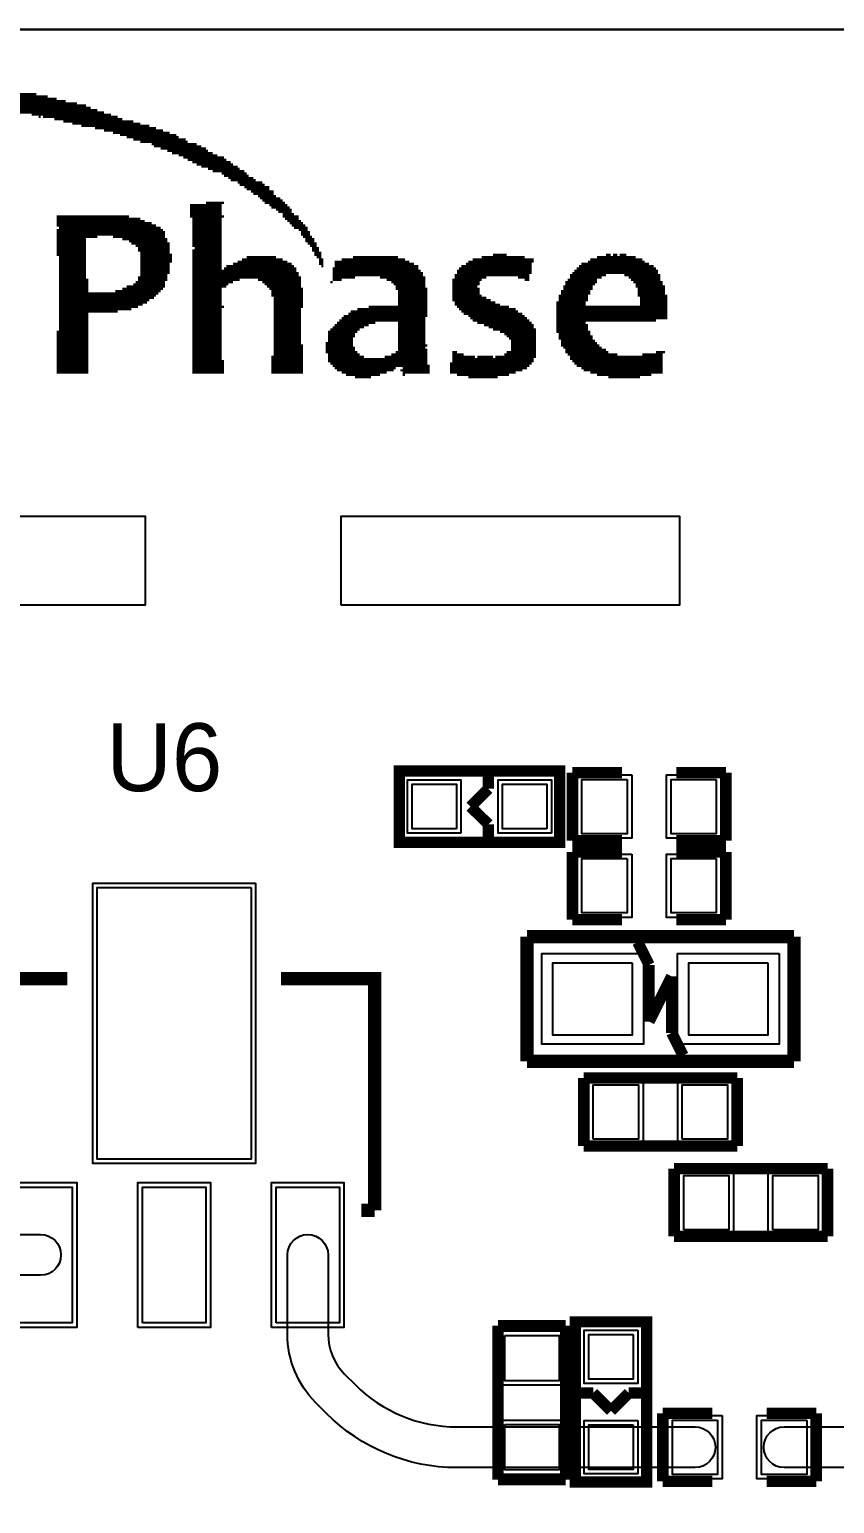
# Model space of a CAD drawing. Extents: x -2.2 to 93.5, y 0 to 50.
# Drawn here: x 61.49 to 70.54, y 33.45 to 50 of the extents above; entities that cross this region are included whole.
import ezdxf

# ---------------------------------------------------------------- set-up
doc = ezdxf.new("R2010")
doc.units = 0
for name, color, linetype in [('BG_OUTLINE', 5, 'CONTINUOUS'), ('BG_SILKSCREEN_TOP', 7, 'CONTINUOUS'), ('BG_SOLDERMASK_TOP', 110, 'CONTINUOUS'), ('PG_SILKSCREEN_TOP', 7, 'CONTINUOUS'), ('PIN_SOLDERMASK_TOP', 12, 'CONTINUOUS'), ('PIN_TOP', 12, 'CONTINUOUS'), ('RD_SILKSCREEN_TOP', 7, 'CONTINUOUS')]:
    doc.layers.add(name, color=color, linetype=linetype)

msp = doc.modelspace()

# ---------------------------------------------------------------- linework, layer by layer
at = {"layer": 'BG_OUTLINE'}
msp.add_lwpolyline([(0, 47.4472), (0, 47.999396, -0.414214), (1.999996, 49.999392), (77.999844, 49.999392, -0.414214), (79.99984, 47.999396), (79.99984, 1.999996, -0.414214), (77.999844, 0), (1.999996, 0, -0.414214), (0, 1.999996)], format="xyb", dxfattribs=at)
msp.add_lwpolyline([(0, 47.4472), (2.538222, 47.4472), (2.538222, 46.9646), (2.538222, 46.9392), (2.843022, 46.9392), (2.843022, 44.5008), (2.538222, 44.5008), (2.538222, 43.9928), (2.512822, 43.9928), (0, 43.9928), (0, 1.999996, 0.414214), (1.999996, 0), (77.999844, 0, 0.414214), (79.99984, 1.999996), (79.99984, 47.999396, 0.414214), (77.999844, 49.999392), (1.999996, 49.999392, 0.414214), (0, 47.999396)], format="xyb", close=True, dxfattribs=at)
at = {"layer": 'BG_SILKSCREEN_TOP', "const_width": 0.0254}
for points in [[(55.8038, 49.221136), (61.7982, 49.221136)], [(55.8546, 49.246536), (61.6966, 49.246536)], [(56.007, 49.271936), (61.5696, 49.271936)], [(59.9948, 49.195736), (61.8998, 49.195736)], [(60.452, 49.170336), (62.0268, 49.170336)], [(60.7314, 49.144936), (62.1284, 49.144936)], [(60.9854, 49.119536), (62.1792, 49.119536)], [(61.2902, 49.094136), (62.2554, 49.094136)], [(61.341, 49.068736), (62.3316, 49.068736)], [(61.5188, 49.043336), (62.4078, 49.043336)], [(61.595, 49.017936), (61.6204, 49.017936)], [(61.6458, 49.017936), (62.484, 49.017936)], [(61.7728, 48.992536), (62.5348, 48.992536)], [(61.8744, 48.967136), (62.6618, 48.967136)], [(61.976, 48.941736), (62.738, 48.941736)], [(62.0776, 48.916336), (62.8396, 48.916336)], [(62.23, 48.890936), (62.9158, 48.890936)], [(62.3316, 48.865536), (62.992, 48.865536)], [(62.4332, 48.840136), (63.0682, 48.840136)], [(62.5094, 48.814736), (63.1444, 48.814736)], [(62.5856, 48.789336), (63.1698, 48.789336)], [(62.6618, 48.763936), (63.246, 48.763936)], [(62.738, 48.738536), (63.2714, 48.738536)], [(62.865, 48.713136), (63.373, 48.713136)], [(62.8904, 48.687736), (63.4238, 48.687736)], [(62.9666, 48.662336), (63.4746, 48.662336)], [(63.0428, 48.636936), (63.5, 48.636936)], [(63.0936, 48.611536), (63.5508, 48.611536)], [(63.1698, 48.586136), (63.6016, 48.586136)], [(63.2206, 48.560736), (63.6778, 48.560736)], [(63.2714, 48.535336), (63.7032, 48.535336)], [(63.3222, 48.509936), (63.754, 48.509936)], [(63.373, 48.484536), (63.7794, 48.484536)], [(63.4238, 48.459136), (63.8302, 48.459136)], [(63.5, 48.433736), (63.8556, 48.433736)], [(63.5508, 48.408336), (63.9064, 48.408336)], [(63.6524, 48.382936), (63.9318, 48.382936)], [(63.6778, 48.357536), (63.9572, 48.357536)], [(63.7286, 48.332136), (64.008, 48.332136)], [(63.754, 48.306736), (64.0334, 48.306736)], [(63.8302, 48.281336), (64.1096, 48.281336)], [(63.8556, 48.255936), (64.135, 48.255936)], [(63.9064, 48.230536), (64.1858, 48.230536)], [(63.9318, 48.205136), (64.1858, 48.205136)], [(63.9826, 48.179736), (64.2366, 48.179736)], [(64.008, 48.154336), (64.2366, 48.154336)], [(63.2968, 48.027336), (63.6524, 48.027336)], [(63.2968, 48.001936), (63.6524, 48.001936)], [(63.4746, 48.052736), (63.6778, 48.052736)], [(64.0588, 48.128936), (64.262, 48.128936)], [(64.0842, 48.103536), (64.3128, 48.103536)], [(64.1096, 48.078136), (64.3382, 48.078136)], [(64.135, 48.052736), (64.3636, 48.052736)], [(64.1858, 48.027336), (64.389, 48.027336)], [(64.2112, 48.001936), (64.4144, 48.001936)], [(61.7982, 47.900336), (62.611, 47.900336)], [(61.7982, 47.874936), (62.738, 47.874936)], [(61.7982, 47.849536), (62.7888, 47.849536)], [(61.7982, 47.824136), (62.865, 47.824136)], [(63.2968, 47.976536), (63.6524, 47.976536)], [(63.2968, 47.951136), (63.6524, 47.951136)], [(63.2968, 47.925736), (63.6524, 47.925736)], [(63.2968, 47.900336), (63.6778, 47.900336)], [(63.3222, 47.874936), (63.6524, 47.874936)], [(63.3222, 47.849536), (63.6524, 47.849536)], [(63.3222, 47.824136), (63.6524, 47.824136)], [(64.262, 47.976536), (64.4398, 47.976536)], [(64.2874, 47.951136), (64.4398, 47.951136)], [(64.3382, 47.925736), (64.4652, 47.925736)], [(64.3382, 47.900336), (64.516, 47.900336)], [(64.3636, 47.874936), (64.516, 47.874936)], [(64.389, 47.849536), (64.5414, 47.849536)], [(64.4144, 47.824136), (64.5668, 47.824136)], [(61.7982, 47.798736), (62.9158, 47.798736)], [(61.7982, 47.747936), (62.992, 47.747936)], [(61.7982, 47.722536), (63.0174, 47.722536)], [(61.7982, 47.697136), (63.0174, 47.697136)], [(61.7982, 47.671736), (62.2554, 47.671736)], [(61.8236, 47.773336), (62.9666, 47.773336)], [(62.4332, 47.671736), (63.0174, 47.671736)], [(63.3222, 47.798736), (63.6524, 47.798736)], [(63.3222, 47.773336), (63.6524, 47.773336)], [(63.3222, 47.747936), (63.6524, 47.747936)], [(63.3222, 47.722536), (63.6524, 47.722536)], [(63.3222, 47.697136), (63.6524, 47.697136)], [(63.3222, 47.671736), (63.6524, 47.671736)], [(64.4398, 47.798736), (64.5922, 47.798736)], [(64.4652, 47.773336), (64.6176, 47.773336)], [(64.516, 47.747936), (64.6176, 47.747936)], [(64.5414, 47.722536), (64.643, 47.722536)], [(64.5414, 47.697136), (64.643, 47.697136)], [(64.5668, 47.671736), (64.6684, 47.671736)], [(61.7982, 47.646336), (62.1284, 47.646336)], [(61.7982, 47.620936), (62.1284, 47.620936)], [(61.7982, 47.595536), (62.1284, 47.595536)], [(61.7982, 47.570136), (62.1284, 47.570136)], [(61.7982, 47.544736), (62.1284, 47.544736)], [(61.7982, 47.519336), (62.1284, 47.519336)], [(61.7982, 47.493936), (62.1284, 47.493936)], [(62.5348, 47.646336), (63.0428, 47.646336)], [(62.611, 47.620936), (63.0428, 47.620936)], [(62.6364, 47.595536), (63.0682, 47.595536)], [(62.6872, 47.570136), (63.0682, 47.570136)], [(62.7126, 47.544736), (63.0682, 47.544736)], [(62.7126, 47.519336), (63.0682, 47.519336)], [(62.738, 47.493936), (63.0682, 47.493936)], [(63.3222, 47.646336), (63.6524, 47.646336)], [(63.3222, 47.620936), (63.6524, 47.620936)], [(63.3222, 47.595536), (63.6524, 47.595536)], [(63.3222, 47.570136), (63.6524, 47.570136)], [(63.3222, 47.519336), (63.6524, 47.519336)], [(63.3222, 47.493936), (63.6524, 47.493936)], [(63.3476, 47.544736), (63.6524, 47.544736)], [(64.5922, 47.646336), (64.6938, 47.646336)], [(64.5922, 47.620936), (64.6938, 47.620936)], [(64.6176, 47.595536), (64.7192, 47.595536)], [(64.643, 47.570136), (64.7192, 47.570136)], [(64.6684, 47.544736), (64.7446, 47.544736)], [(64.6684, 47.519336), (64.7446, 47.519336)], [(64.6938, 47.493936), (64.77, 47.493936)], [(61.7982, 47.468536), (62.1284, 47.468536)], [(61.8236, 47.443136), (62.1284, 47.443136)], [(61.8236, 47.417736), (62.1284, 47.417736)], [(61.8236, 47.392336), (62.1284, 47.392336)], [(61.8236, 47.366936), (62.1284, 47.366936)], [(61.8236, 47.341536), (62.1284, 47.341536)], [(61.8236, 47.316136), (62.1284, 47.316136)], [(62.738, 47.468536), (63.0936, 47.468536)], [(62.738, 47.443136), (63.0936, 47.443136)], [(62.738, 47.417736), (63.0936, 47.417736)], [(62.738, 47.392336), (63.0936, 47.392336)], [(62.738, 47.366936), (63.0682, 47.366936)], [(62.738, 47.341536), (63.0682, 47.341536)], [(62.738, 47.316136), (63.0682, 47.316136)], [(63.3222, 47.468536), (63.6524, 47.468536)], [(63.3222, 47.443136), (63.6524, 47.443136)], [(63.3222, 47.417736), (63.6524, 47.417736)], [(63.3222, 47.392336), (63.6524, 47.392336)], [(63.3222, 47.366936), (63.6524, 47.366936)], [(63.3222, 47.341536), (63.6524, 47.341536)], [(63.3222, 47.316136), (63.6524, 47.316136)], [(63.6778, 47.316136), (64.4906, 47.316136)], [(63.7032, 47.341536), (64.4652, 47.341536)], [(63.7794, 47.366936), (64.4398, 47.366936)], [(63.8302, 47.392336), (64.389, 47.392336)], [(63.881, 47.417736), (64.3382, 47.417736)], [(63.9318, 47.443136), (64.262, 47.443136)], [(64.6938, 47.468536), (64.77, 47.468536)], [(64.7192, 47.443136), (64.77, 47.443136)], [(64.7446, 47.417736), (64.7954, 47.417736)], [(64.7446, 47.392336), (64.7954, 47.392336)], [(64.7446, 47.366936), (64.7954, 47.366936)], [(64.77, 47.341536), (64.7954, 47.341536)], [(64.897, 47.316136), (65.8622, 47.316136)], [(64.9224, 47.392336), (65.7606, 47.392336)], [(64.9224, 47.366936), (65.8114, 47.366936)], [(64.9224, 47.341536), (65.8622, 47.341536)], [(64.9986, 47.417736), (65.7098, 47.417736)], [(65.1256, 47.443136), (65.6336, 47.443136)], [(66.3194, 47.316136), (67.1322, 47.316136)], [(66.3448, 47.341536), (67.1322, 47.341536)], [(66.3956, 47.366936), (67.1322, 47.366936)], [(66.421, 47.392336), (67.1576, 47.392336)], [(66.4718, 47.417736), (67.1576, 47.417736)], [(66.5734, 47.443136), (67.056, 47.443136)], [(66.7004, 47.468536), (66.8528, 47.468536)], [(67.6402, 47.316136), (68.5292, 47.316136)], [(67.6656, 47.341536), (68.5038, 47.341536)], [(67.691, 47.366936), (68.453, 47.366936)], [(67.7672, 47.392336), (68.4022, 47.392336)], [(67.7926, 47.417736), (68.3768, 47.417736)], [(67.8688, 47.443136), (68.3006, 47.443136)], [(67.9704, 47.468536), (68.0212, 47.468536)], [(68.0466, 47.468536), (68.0974, 47.468536)], [(68.1228, 47.468536), (68.199, 47.468536)], [(61.8236, 47.290736), (62.1284, 47.290736)], [(61.8236, 47.265336), (62.1284, 47.265336)], [(61.8236, 47.239936), (62.1284, 47.239936)], [(61.8236, 47.214536), (62.1284, 47.214536)], [(61.8236, 47.189136), (62.1538, 47.189136)], [(61.8236, 47.163736), (62.1538, 47.163736)], [(62.6872, 47.163736), (63.0174, 47.163736)], [(62.7126, 47.214536), (63.0428, 47.214536)], [(62.7126, 47.189136), (63.0428, 47.189136)], [(62.738, 47.290736), (63.0682, 47.290736)], [(62.738, 47.265336), (63.0682, 47.265336)], [(62.738, 47.239936), (63.0428, 47.239936)], [(63.3222, 47.290736), (64.4906, 47.290736)], [(63.3222, 47.265336), (64.516, 47.265336)], [(63.3222, 47.239936), (64.516, 47.239936)], [(63.3222, 47.214536), (64.5414, 47.214536)], [(63.3222, 47.189136), (63.8556, 47.189136)], [(63.3222, 47.163736), (63.7794, 47.163736)], [(64.0588, 47.189136), (64.5414, 47.189136)], [(64.1096, 47.163736), (64.5414, 47.163736)], [(64.8716, 47.163736), (64.897, 47.163736)], [(64.897, 47.290736), (65.8876, 47.290736)], [(64.897, 47.265336), (65.913, 47.265336)], [(64.897, 47.239936), (65.913, 47.239936)], [(64.897, 47.214536), (65.151, 47.214536)], [(64.897, 47.189136), (64.9986, 47.189136)], [(65.4304, 47.214536), (65.9384, 47.214536)], [(65.5066, 47.189136), (65.9384, 47.189136)], [(65.5574, 47.163736), (65.9384, 47.163736)], [(66.2432, 47.189136), (66.5734, 47.189136)], [(66.2432, 47.163736), (66.548, 47.163736)], [(66.2686, 47.239936), (67.1068, 47.239936)], [(66.2686, 47.214536), (66.6242, 47.214536)], [(66.294, 47.290736), (67.1322, 47.290736)], [(66.294, 47.265336), (67.1322, 47.265336)], [(66.9798, 47.214536), (67.1068, 47.214536)], [(67.056, 47.189136), (67.1068, 47.189136)], [(67.5132, 47.163736), (67.8688, 47.163736)], [(67.5386, 47.189136), (67.8688, 47.189136)], [(67.564, 47.239936), (67.9704, 47.239936)], [(67.564, 47.214536), (67.9196, 47.214536)], [(67.5894, 47.265336), (68.5546, 47.265336)], [(67.6148, 47.290736), (68.5546, 47.290736)], [(68.1736, 47.239936), (68.58, 47.239936)], [(68.2244, 47.214536), (68.58, 47.214536)], [(68.2498, 47.189136), (68.58, 47.189136)], [(68.2752, 47.163736), (68.6054, 47.163736)], [(61.8236, 47.138336), (62.1538, 47.138336)], [(61.8236, 47.112936), (62.1538, 47.112936)], [(61.8236, 47.087536), (62.1538, 47.087536)], [(61.8236, 47.062136), (62.1538, 47.062136)], [(61.8236, 47.036736), (62.9412, 47.036736)], [(61.8236, 47.011336), (62.9158, 47.011336)], [(61.8236, 46.985936), (62.8904, 46.985936)], [(62.4586, 47.062136), (62.9666, 47.062136)], [(62.5348, 47.087536), (62.992, 47.087536)], [(62.5856, 47.112936), (63.0174, 47.112936)], [(62.6618, 47.138336), (63.0174, 47.138336)], [(63.3222, 47.138336), (63.7286, 47.138336)], [(63.3222, 47.112936), (63.7032, 47.112936)], [(63.3222, 47.087536), (63.6524, 47.087536)], [(63.3222, 47.062136), (63.6524, 47.062136)], [(63.3222, 47.036736), (63.6524, 47.036736)], [(63.3222, 47.011336), (63.6524, 47.011336)], [(63.3222, 46.985936), (63.6524, 46.985936)], [(64.135, 47.138336), (64.5414, 47.138336)], [(64.1604, 47.112936), (64.5414, 47.112936)], [(64.1858, 47.087536), (64.5668, 47.087536)], [(64.2112, 47.062136), (64.5668, 47.062136)], [(64.2112, 47.036736), (64.5668, 47.036736)], [(64.2112, 47.011336), (64.5668, 47.011336)], [(64.2366, 46.985936), (64.5668, 46.985936)], [(65.5828, 47.138336), (65.9384, 47.138336)], [(65.6082, 47.112936), (65.9384, 47.112936)], [(65.6082, 47.087536), (65.9638, 47.087536)], [(65.6336, 47.062136), (65.9638, 47.062136)], [(65.6336, 47.036736), (65.9638, 47.036736)], [(65.6336, 47.011336), (65.9638, 47.011336)], [(65.6336, 46.985936), (65.9638, 46.985936)], [(66.2432, 47.138336), (66.548, 47.138336)], [(66.2432, 47.112936), (66.5226, 47.112936)], [(66.2432, 47.087536), (66.548, 47.087536)], [(66.2432, 47.062136), (66.548, 47.062136)], [(66.2432, 47.036736), (66.548, 47.036736)], [(66.2432, 47.011336), (66.5734, 47.011336)], [(66.2432, 46.985936), (66.6242, 46.985936)], [(67.437, 47.011336), (67.7672, 47.011336)], [(67.437, 46.985936), (67.7672, 46.985936)], [(67.4624, 47.062136), (67.7926, 47.062136)], [(67.4624, 47.036736), (67.7926, 47.036736)], [(67.4878, 47.112936), (67.818, 47.112936)], [(67.4878, 47.087536), (67.818, 47.087536)], [(67.5132, 47.138336), (67.8434, 47.138336)], [(68.3006, 47.138336), (68.6054, 47.138336)], [(68.3006, 47.112936), (68.6308, 47.112936)], [(68.326, 47.087536), (68.6308, 47.087536)], [(68.326, 47.062136), (68.6308, 47.062136)], [(68.326, 47.036736), (68.6308, 47.036736)], [(68.326, 47.011336), (68.6562, 47.011336)], [(68.3514, 46.985936), (68.6562, 46.985936)], [(61.8236, 46.960536), (62.8396, 46.960536)], [(61.8236, 46.935136), (62.8142, 46.935136)], [(61.8236, 46.909736), (62.7634, 46.909736)], [(61.8236, 46.884336), (62.7126, 46.884336)], [(61.8236, 46.858936), (62.6364, 46.858936)], [(61.8236, 46.833536), (62.484, 46.833536)], [(63.3222, 46.960536), (63.6524, 46.960536)], [(63.3222, 46.935136), (63.6524, 46.935136)], [(63.3222, 46.909736), (63.6524, 46.909736)], [(63.3222, 46.884336), (63.6778, 46.884336)], [(63.3222, 46.858936), (63.6524, 46.858936)], [(63.3222, 46.833536), (63.6524, 46.833536)], [(64.2366, 46.960536), (64.5668, 46.960536)], [(64.2366, 46.935136), (64.5668, 46.935136)], [(64.2366, 46.909736), (64.5668, 46.909736)], [(64.2366, 46.884336), (64.5668, 46.884336)], [(64.2366, 46.858936), (64.5414, 46.858936)], [(64.2366, 46.833536), (64.5414, 46.833536)], [(65.1002, 46.833536), (65.9638, 46.833536)], [(65.1764, 46.858936), (65.9638, 46.858936)], [(65.3034, 46.884336), (65.9638, 46.884336)], [(65.6336, 46.960536), (65.9638, 46.960536)], [(65.6336, 46.935136), (65.9638, 46.935136)], [(65.6336, 46.909736), (65.9638, 46.909736)], [(66.2432, 46.960536), (66.675, 46.960536)], [(66.2686, 46.935136), (66.7258, 46.935136)], [(66.2686, 46.909736), (66.7766, 46.909736)], [(66.294, 46.884336), (66.8782, 46.884336)], [(66.3194, 46.858936), (66.9544, 46.858936)], [(66.3448, 46.833536), (66.9798, 46.833536)], [(67.4116, 46.935136), (67.7418, 46.935136)], [(67.4116, 46.909736), (67.7418, 46.909736)], [(67.4116, 46.884336), (68.6562, 46.884336)], [(67.4116, 46.858936), (68.6562, 46.858936)], [(67.4116, 46.833536), (68.6562, 46.833536)], [(67.437, 46.960536), (67.7672, 46.960536)], [(68.3514, 46.960536), (68.6562, 46.960536)], [(68.3514, 46.935136), (68.6562, 46.935136)], [(68.3514, 46.909736), (68.6562, 46.909736)], [(61.8236, 46.808136), (62.1538, 46.808136)], [(61.8236, 46.782736), (62.1538, 46.782736)], [(61.8236, 46.757336), (62.1538, 46.757336)], [(61.8236, 46.731936), (62.1538, 46.731936)], [(61.8236, 46.706536), (62.1538, 46.706536)], [(61.8236, 46.681136), (62.1538, 46.681136)], [(61.8236, 46.655736), (62.1538, 46.655736)], [(63.3222, 46.808136), (63.6524, 46.808136)], [(63.3222, 46.782736), (63.6524, 46.782736)], [(63.3222, 46.757336), (63.6524, 46.757336)], [(63.3222, 46.731936), (63.6524, 46.731936)], [(63.3222, 46.706536), (63.6524, 46.706536)], [(63.3222, 46.681136), (63.6524, 46.681136)], [(63.3222, 46.655736), (63.6524, 46.655736)], [(64.2366, 46.808136), (64.5414, 46.808136)], [(64.2366, 46.782736), (64.5414, 46.782736)], [(64.2366, 46.757336), (64.5414, 46.757336)], [(64.2366, 46.731936), (64.5414, 46.731936)], [(64.2366, 46.706536), (64.5414, 46.706536)], [(64.2366, 46.681136), (64.5414, 46.681136)], [(64.2366, 46.655736), (64.5414, 46.655736)], [(64.897, 46.655736), (65.2526, 46.655736)], [(64.9224, 46.681136), (65.3034, 46.681136)], [(64.9478, 46.706536), (65.3796, 46.706536)], [(64.9732, 46.731936), (65.9384, 46.731936)], [(64.9986, 46.757336), (65.9384, 46.757336)], [(65.024, 46.782736), (65.9638, 46.782736)], [(65.0748, 46.808136), (65.9638, 46.808136)], [(65.6336, 46.706536), (65.9384, 46.706536)], [(65.6336, 46.681136), (65.9384, 46.681136)], [(65.6336, 46.655736), (65.9384, 46.655736)], [(66.3702, 46.808136), (67.0306, 46.808136)], [(66.421, 46.782736), (67.056, 46.782736)], [(66.4464, 46.757336), (67.0814, 46.757336)], [(66.4718, 46.731936), (67.1068, 46.731936)], [(66.5226, 46.706536), (67.1322, 46.706536)], [(66.5988, 46.681136), (67.1576, 46.681136)], [(66.6496, 46.655736), (67.1576, 46.655736)], [(67.4116, 46.808136), (68.6562, 46.808136)], [(67.4116, 46.782736), (68.6562, 46.782736)], [(67.4116, 46.757336), (68.6562, 46.757336)], [(67.4116, 46.731936), (68.5292, 46.731936)], [(67.4116, 46.706536), (67.7418, 46.706536)], [(67.4116, 46.681136), (67.7672, 46.681136)], [(67.4116, 46.655736), (67.7672, 46.655736)], [(61.7982, 46.604936), (62.1538, 46.604936)], [(61.7982, 46.579536), (62.1538, 46.579536)], [(61.7982, 46.554136), (62.1538, 46.554136)], [(61.7982, 46.528736), (62.1538, 46.528736)], [(61.7982, 46.503336), (62.1538, 46.503336)], [(61.8236, 46.630336), (62.1538, 46.630336)], [(63.3222, 46.630336), (63.6524, 46.630336)], [(63.3222, 46.604936), (63.6524, 46.604936)], [(63.3222, 46.579536), (63.6524, 46.579536)], [(63.3222, 46.554136), (63.6524, 46.554136)], [(63.3222, 46.528736), (63.6524, 46.528736)], [(63.3222, 46.503336), (63.6524, 46.503336)], [(64.2366, 46.630336), (64.5414, 46.630336)], [(64.2366, 46.604936), (64.5414, 46.604936)], [(64.2366, 46.579536), (64.5414, 46.579536)], [(64.2366, 46.554136), (64.5414, 46.554136)], [(64.2366, 46.528736), (64.5414, 46.528736)], [(64.2366, 46.503336), (64.5414, 46.503336)], [(64.8462, 46.604936), (65.1764, 46.604936)], [(64.8462, 46.579536), (65.151, 46.579536)], [(64.8462, 46.554136), (65.151, 46.554136)], [(64.8462, 46.528736), (65.1256, 46.528736)], [(64.8462, 46.503336), (65.1256, 46.503336)], [(64.8716, 46.630336), (65.2018, 46.630336)], [(65.6336, 46.630336), (65.9384, 46.630336)], [(65.6336, 46.604936), (65.9384, 46.604936)], [(65.6336, 46.579536), (65.9384, 46.579536)], [(65.6336, 46.554136), (65.9384, 46.554136)], [(65.6336, 46.528736), (65.9384, 46.528736)], [(65.6336, 46.503336), (65.9384, 46.503336)], [(66.7004, 46.630336), (67.183, 46.630336)], [(66.7766, 46.604936), (67.183, 46.604936)], [(66.8274, 46.579536), (67.183, 46.579536)], [(66.8528, 46.554136), (67.183, 46.554136)], [(66.8782, 46.528736), (67.183, 46.528736)], [(66.9036, 46.503336), (67.183, 46.503336)], [(67.4116, 46.630336), (67.7672, 46.630336)], [(67.4116, 46.604936), (67.7926, 46.604936)], [(67.437, 46.579536), (67.7926, 46.579536)], [(67.437, 46.554136), (67.818, 46.554136)], [(67.437, 46.528736), (67.818, 46.528736)], [(67.4624, 46.503336), (67.8434, 46.503336)], [(61.7982, 46.477936), (62.1538, 46.477936)], [(61.7982, 46.452536), (62.1538, 46.452536)], [(61.7982, 46.427136), (62.1538, 46.427136)], [(61.7982, 46.401736), (62.1538, 46.401736)], [(61.7982, 46.376336), (62.1538, 46.376336)], [(61.7982, 46.350936), (62.1538, 46.350936)], [(61.7982, 46.325536), (62.1538, 46.325536)], [(63.3222, 46.477936), (63.6524, 46.477936)], [(63.3222, 46.452536), (63.6524, 46.452536)], [(63.3222, 46.427136), (63.6524, 46.427136)], [(63.3222, 46.401736), (63.6524, 46.401736)], [(63.3222, 46.376336), (63.6524, 46.376336)], [(63.3222, 46.350936), (63.6524, 46.350936)], [(63.3222, 46.325536), (63.6524, 46.325536)], [(64.2112, 46.325536), (64.5668, 46.325536)], [(64.2366, 46.477936), (64.5414, 46.477936)], [(64.2366, 46.452536), (64.5668, 46.452536)], [(64.2366, 46.427136), (64.5668, 46.427136)], [(64.2366, 46.401736), (64.5668, 46.401736)], [(64.2366, 46.376336), (64.5668, 46.376336)], [(64.2366, 46.350936), (64.5668, 46.350936)], [(64.8208, 46.477936), (65.1256, 46.477936)], [(64.8208, 46.452536), (65.1256, 46.452536)], [(64.8208, 46.427136), (65.151, 46.427136)], [(64.8208, 46.401736), (65.151, 46.401736)], [(64.8208, 46.376336), (65.1764, 46.376336)], [(64.8462, 46.350936), (65.2018, 46.350936)], [(64.8462, 46.325536), (65.2526, 46.325536)], [(65.4812, 46.325536), (65.9638, 46.325536)], [(65.5574, 46.350936), (65.9638, 46.350936)], [(65.6082, 46.376336), (65.9638, 46.376336)], [(65.6336, 46.477936), (65.9384, 46.477936)], [(65.6336, 46.452536), (65.9638, 46.452536)], [(65.6336, 46.427136), (65.9384, 46.427136)], [(65.6336, 46.401736), (65.9638, 46.401736)], [(66.2432, 46.376336), (66.294, 46.376336)], [(66.2432, 46.350936), (66.3702, 46.350936)], [(66.2432, 46.325536), (66.4972, 46.325536)], [(66.5226, 46.325536), (66.7004, 46.325536)], [(66.7258, 46.325536), (67.183, 46.325536)], [(66.8274, 46.350936), (67.183, 46.350936)], [(66.8528, 46.376336), (67.183, 46.376336)], [(66.9036, 46.477936), (67.183, 46.477936)], [(66.9036, 46.452536), (67.183, 46.452536)], [(66.9036, 46.427136), (67.183, 46.427136)], [(66.9036, 46.401736), (67.183, 46.401736)], [(67.4624, 46.477936), (67.8688, 46.477936)], [(67.4624, 46.452536), (67.8942, 46.452536)], [(67.4878, 46.427136), (67.9196, 46.427136)], [(67.5132, 46.401736), (67.9704, 46.401736)], [(67.5132, 46.376336), (67.9958, 46.376336)], [(67.5386, 46.350936), (68.0974, 46.350936)], [(67.564, 46.325536), (68.6054, 46.325536)], [(68.3768, 46.350936), (68.6054, 46.350936)], [(68.5292, 46.376336), (68.6308, 46.376336)], [(61.7982, 46.300136), (62.1538, 46.300136)], [(61.7982, 46.274736), (62.1538, 46.274736)], [(61.7982, 46.249336), (62.1538, 46.249336)], [(61.7982, 46.223936), (62.1538, 46.223936)], [(61.7982, 46.198536), (62.1538, 46.198536)], [(61.7982, 46.173136), (62.1538, 46.173136)], [(63.3222, 46.300136), (63.6524, 46.300136)], [(63.3222, 46.274736), (63.6778, 46.274736)], [(63.3222, 46.249336), (63.6778, 46.249336)], [(63.3222, 46.223936), (63.6778, 46.223936)], [(63.3222, 46.198536), (63.6778, 46.198536)], [(63.3222, 46.173136), (63.6778, 46.173136)], [(64.2112, 46.300136), (64.5668, 46.300136)], [(64.2112, 46.274736), (64.5668, 46.274736)], [(64.2112, 46.249336), (64.5668, 46.249336)], [(64.2112, 46.223936), (64.5668, 46.223936)], [(64.2112, 46.198536), (64.5668, 46.198536)], [(64.2112, 46.173136), (64.5668, 46.173136)], [(64.8462, 46.300136), (65.9638, 46.300136)], [(64.8462, 46.274736), (65.9638, 46.274736)], [(64.8716, 46.249336), (65.9638, 46.249336)], [(64.897, 46.223936), (65.9892, 46.223936)], [(64.9224, 46.198536), (65.6082, 46.198536)], [(64.9478, 46.173136), (65.5828, 46.173136)], [(65.659, 46.173136), (65.9892, 46.173136)], [(65.6844, 46.198536), (65.9892, 46.198536)], [(66.2178, 46.249336), (67.1322, 46.249336)], [(66.2178, 46.223936), (67.1068, 46.223936)], [(66.2178, 46.198536), (67.0814, 46.198536)], [(66.2178, 46.173136), (67.0306, 46.173136)], [(66.2432, 46.300136), (67.1576, 46.300136)], [(66.2432, 46.274736), (67.1576, 46.274736)], [(67.564, 46.300136), (68.6054, 46.300136)], [(67.5894, 46.274736), (68.6054, 46.274736)], [(67.6148, 46.249336), (68.6054, 46.249336)], [(67.6402, 46.223936), (68.6054, 46.223936)], [(67.691, 46.198536), (68.6054, 46.198536)], [(67.7164, 46.173136), (68.6054, 46.173136)], [(61.7982, 46.147736), (62.1538, 46.147736)], [(63.3222, 46.147736), (63.6778, 46.147736)], [(64.2112, 46.147736), (64.5668, 46.147736)], [(64.9986, 46.147736), (65.5066, 46.147736)], [(65.0494, 46.122336), (65.4304, 46.122336)], [(65.151, 46.096936), (65.3288, 46.096936)], [(65.6844, 46.147736), (65.9892, 46.147736)], [(65.6844, 46.122336), (65.7098, 46.122336)], [(66.2178, 46.147736), (66.9544, 46.147736)], [(66.294, 46.122336), (66.8782, 46.122336)], [(66.421, 46.096936), (66.7512, 46.096936)], [(67.7926, 46.147736), (68.6054, 46.147736)], [(67.8688, 46.122336), (68.4784, 46.122336)], [(67.9958, 46.096936), (68.3514, 46.096936)]]:
    msp.add_lwpolyline(points, dxfattribs=at)
at = {"layer": 'BG_SOLDERMASK_TOP'}
for points in [[(58.993024, 43.534584), (58.993024, 44.534582), (62.793118, 44.534582), (62.793118, 43.534584)], [(64.993012, 43.534584), (64.993012, 44.534582), (68.793106, 44.534582), (68.793106, 43.534584)]]:
    msp.add_lwpolyline(points, close=True, dxfattribs=at)
for points in [[(59.501024, 36.61537, -1), (59.824112, 36.938966), (60.090304, 36.672774, 0.19892), (60.579, 36.470336), (61.618876, 36.470336, -1), (61.618876, 36.013136), (60.579, 36.013136, -0.198908), (59.767216, 36.349686)], [(66.293492, 33.854136, -0.198872), (64.831214, 34.459926), (64.709802, 34.581592, -0.198832), (64.390524, 35.352736), (64.390524, 36.241736, -1), (64.847724, 36.241736), (64.847724, 35.352736, 0.198995), (65.033398, 34.90468), (65.15481, 34.783014, 0.198842), (66.293746, 34.311336), (68.968874, 34.311336, -1), (68.968874, 33.854136)], [(69.969126, 33.854136, -1), (69.969126, 34.311336), (77.51699, 34.311336, -1), (77.51699, 33.854136)]]:
    msp.add_lwpolyline(points, format="xyb", close=True, dxfattribs=at)
at = {"layer": 'PG_SILKSCREEN_TOP'}
for points, const_width in [([(67.447922, 40.87495), (67.447922, 41.67505), (65.648078, 41.67505), (65.648078, 40.87495), (67.447922, 40.87495)], 0.127), ([(68.1482, 41.656), (67.5894, 41.656)], 0.127), ([(67.5894, 41.656), (67.5894, 40.894)], 0.127), ([(69.3166, 41.656), (68.7578, 41.656)], 0.127), ([(69.3166, 40.894), (69.3166, 41.656)], 0.127), ([(66.447924, 41.275), (66.648076, 41.474898)], 0.127), ([(66.648076, 41.474898), (66.648076, 41.615106)], 0.127), ([(66.648076, 41.075102), (66.447924, 41.275)], 0.127), ([(66.648076, 40.924988), (66.648076, 41.075102)], 0.127), ([(67.5894, 40.894), (68.1482, 40.894)], 0.127), ([(68.7578, 40.894), (69.3166, 40.894)], 0.127), ([(68.1482, 40.767), (67.5894, 40.767)], 0.127), ([(67.5894, 40.767), (67.5894, 40.005)], 0.127), ([(69.3166, 40.767), (68.7578, 40.767)], 0.127), ([(69.3166, 40.005), (69.3166, 40.767)], 0.127), ([(67.5894, 40.005), (68.1482, 40.005)], 0.127), ([(68.7578, 40.005), (69.3166, 40.005)], 0.127), ([(67.079876, 38.415976), (67.079876, 39.816024)], 0.150114), ([(67.079876, 39.816024), (70.080124, 39.816024)], 0.150114), ([(70.080124, 39.816024), (70.080124, 38.415976)], 0.150114), ([(68.453, 39.497), (68.326, 39.751)], 0.127), ([(68.453, 38.862), (68.453, 39.497)], 0.127), ([(61.919104, 39.341806), (60.869068, 39.341806), (60.869068, 36.741608), (61.018928, 36.741608)], 0.150114), ([(65.368932, 36.741608), (65.368932, 39.341806), (64.318896, 39.341806)], 0.150114), ([(68.707, 39.37), (68.453, 38.862)], 0.127), ([(68.707, 38.735), (68.707, 39.37)], 0.127), ([(68.834, 38.481), (68.707, 38.735)], 0.127), ([(70.080124, 38.415976), (67.079876, 38.415976)], 0.150114), ([(67.7164, 38.227), (67.7164, 37.465)], 0.127), ([(69.4436, 38.227), (67.7164, 38.227)], 0.127), ([(69.4436, 37.465), (69.4436, 38.227)], 0.127), ([(67.7164, 37.465), (69.4436, 37.465)], 0.127), ([(68.7324, 37.211), (68.7324, 36.449)], 0.127), ([(70.4596, 37.211), (68.7324, 37.211)], 0.127), ([(70.4596, 36.449), (70.4596, 37.211)], 0.127), ([(65.219072, 36.741608), (65.368932, 36.741608)], 0.150114), ([(68.7324, 36.449), (70.4596, 36.449)], 0.127), ([(67.517264, 35.446462), (66.755264, 35.446462)], 0.127), ([(66.755264, 35.446462), (66.755264, 33.719262)], 0.127), ([(67.517264, 33.719262), (67.517264, 35.446462)], 0.127), ([(68.425314, 35.490658), (67.625214, 35.490658), (67.625214, 33.690814), (68.425314, 33.690814), (68.425314, 35.490658)], 0.127), ([(67.825366, 34.690812), (67.685158, 34.690812)], 0.127), ([(68.025264, 34.49066), (67.825366, 34.690812)], 0.127), ([(68.225162, 34.690812), (68.025264, 34.49066)], 0.127), ([(68.375276, 34.690812), (68.225162, 34.690812)], 0.127), ([(69.1642, 34.463736), (68.6054, 34.463736)], 0.127), ([(68.6054, 34.463736), (68.6054, 33.701736)], 0.127), ([(70.3326, 34.463736), (69.7738, 34.463736)], 0.127), ([(70.3326, 33.701736), (70.3326, 34.463736)], 0.127), ([(66.755264, 33.719262), (67.517264, 33.719262)], 0.127), ([(68.6054, 33.701736), (69.1642, 33.701736)], 0.127), ([(69.7738, 33.701736), (70.3326, 33.701736)], 0.127)]:
    msp.add_lwpolyline(points, dxfattribs=dict(at, const_width=const_width))
at = {"layer": 'PIN_SOLDERMASK_TOP'}
for points in [[(66.339974, 40.975026), (65.740026, 40.975026), (65.740026, 41.574974), (66.339974, 41.574974)], [(67.355974, 40.975026), (66.756026, 40.975026), (66.756026, 41.574974), (67.355974, 41.574974)], [(68.257674, 41.6306), (68.257674, 40.9194), (67.648074, 40.9194), (67.648074, 41.6306)], [(69.257926, 41.6306), (69.257926, 40.9194), (68.648326, 40.9194), (68.648326, 41.6306)], [(68.257674, 40.7416), (68.257674, 40.0304), (67.648074, 40.0304), (67.648074, 40.7416)], [(69.257926, 40.7416), (69.257926, 40.0304), (68.648326, 40.0304), (68.648326, 40.7416)], [(64.0334, 40.41648), (64.0334, 37.26688), (62.2046, 37.26688), (62.2046, 40.41648)], [(68.3895, 39.624), (68.3895, 38.608), (67.2465, 38.608), (67.2465, 39.624)], [(69.9135, 39.624), (69.9135, 38.608), (68.7705, 38.608), (68.7705, 39.624)], [(67.775074, 37.4904), (67.775074, 38.2016), (68.384674, 38.2016), (68.384674, 37.4904)], [(68.775326, 37.4904), (68.775326, 38.2016), (69.384926, 38.2016), (69.384926, 37.4904)], [(68.791074, 36.4744), (68.791074, 37.1856), (69.400674, 37.1856), (69.400674, 36.4744)], [(69.791326, 36.4744), (69.791326, 37.1856), (70.400926, 37.1856), (70.400926, 36.4744)], [(61.212222, 35.428682), (61.212222, 37.05479), (62.025276, 37.05479), (62.025276, 35.428682)], [(62.712346, 35.428682), (62.712346, 37.05479), (63.5254, 37.05479), (63.5254, 35.428682)], [(64.21247, 35.428682), (64.21247, 37.05479), (65.025524, 37.05479), (65.025524, 35.428682)], [(66.780664, 35.387788), (67.491864, 35.387788), (67.491864, 34.778188), (66.780664, 34.778188)], [(68.325238, 35.39871), (68.325238, 34.798762), (67.72529, 34.798762), (67.72529, 35.39871)], [(69.273674, 34.438336), (69.273674, 33.727136), (68.664074, 33.727136), (68.664074, 34.438336)], [(70.273926, 34.438336), (70.273926, 33.727136), (69.664326, 33.727136), (69.664326, 34.438336)], [(66.780664, 34.387536), (67.491864, 34.387536), (67.491864, 33.777936), (66.780664, 33.777936)], [(68.325238, 34.38271), (68.325238, 33.782762), (67.72529, 33.782762), (67.72529, 34.38271)]]:
    msp.add_lwpolyline(points, close=True, dxfattribs=at)
at = {"layer": 'PIN_TOP'}
for points in [[(68.206874, 41.5798), (68.206874, 40.9702), (67.698874, 40.9702), (67.698874, 41.5798)], [(69.207126, 41.5798), (69.207126, 40.9702), (68.699126, 40.9702), (68.699126, 41.5798)], [(66.290063, 41.024937), (65.789937, 41.024937), (65.789937, 41.525063), (66.290063, 41.525063)], [(67.306063, 41.024937), (66.805937, 41.024937), (66.805937, 41.525063), (67.306063, 41.525063)], [(68.206874, 40.6908), (68.206874, 40.0812), (67.698874, 40.0812), (67.698874, 40.6908)], [(69.207126, 40.6908), (69.207126, 40.0812), (68.699126, 40.0812), (68.699126, 40.6908)], [(63.9826, 40.36568), (63.9826, 37.31768), (62.2554, 37.31768), (62.2554, 40.36568)], [(68.2625, 39.5224), (68.2625, 38.7096), (67.3735, 38.7096), (67.3735, 39.5224)], [(69.7865, 39.5224), (69.7865, 38.7096), (68.8975, 38.7096), (68.8975, 39.5224)], [(67.825874, 37.5412), (67.825874, 38.1508), (68.333874, 38.1508), (68.333874, 37.5412)], [(68.826126, 37.5412), (68.826126, 38.1508), (69.334126, 38.1508), (69.334126, 37.5412)], [(68.841874, 36.5252), (68.841874, 37.1348), (69.349874, 37.1348), (69.349874, 36.5252)], [(69.842126, 36.5252), (69.842126, 37.1348), (70.350126, 37.1348), (70.350126, 36.5252)], [(61.263276, 35.479736), (61.263276, 37.003736), (61.974222, 37.003736), (61.974222, 35.479736)], [(62.7634, 35.479736), (62.7634, 37.003736), (63.474346, 37.003736), (63.474346, 35.479736)], [(64.263524, 35.479736), (64.263524, 37.003736), (64.97447, 37.003736), (64.97447, 35.479736)], [(66.831464, 35.336988), (67.441064, 35.336988), (67.441064, 34.828988), (66.831464, 34.828988)], [(68.275327, 35.348799), (68.275327, 34.848673), (67.775201, 34.848673), (67.775201, 35.348799)], [(66.831464, 34.336736), (67.441064, 34.336736), (67.441064, 33.828736), (66.831464, 33.828736)], [(68.275327, 34.332799), (68.275327, 33.832673), (67.775201, 33.832673), (67.775201, 34.332799)], [(69.222874, 34.387536), (69.222874, 33.777936), (68.714874, 33.777936), (68.714874, 34.387536)], [(70.223126, 34.387536), (70.223126, 33.777936), (69.715126, 33.777936), (69.715126, 34.387536)]]:
    msp.add_lwpolyline(points, close=True, dxfattribs=at)

# ---------------------------------------------------------------- texts
at = {"layer": 'RD_SILKSCREEN_TOP'}
msp.add_text('U6', height=0.762, dxfattribs=at).set_placement((62.357, 41.448736))

doc.saveas('drawing.dxf')
